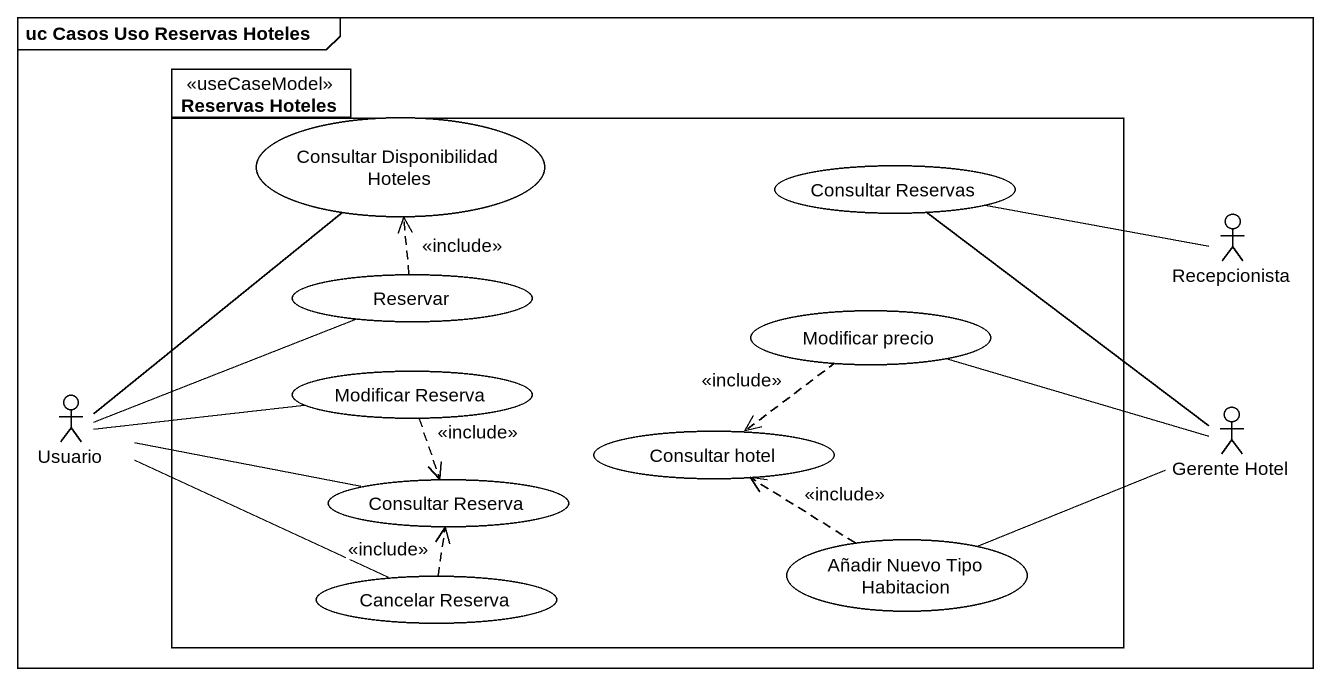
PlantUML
@startuml
mainframe uc Casos Uso Reservas Hoteles
package "Reservas Hoteles" as Reservas_Hoteles <<useCaseModel>> {
  usecase "Consultar Disponibilidad Hoteles" as Consultar_Disponibilidad
  usecase "Consultar Reservas" as Consultar_Reservas
  usecase Reservar
  usecase "Modificar precio" as Modificar_precio
  usecase "Modificar Reserva" as Modificar_Reserva
  usecase "Consultar Reserva" as Consultar_Reserva
  usecase "Consultar hotel" as Consultar_hotel
  usecase "Añadir Nuevo Tipo Habitacion" as Añadir_Nuevo_Tipo_Habitacion
  usecase "Cancelar Reserva" as Cancelar_Reserva
}
actor Recepcionista
actor Usuario
actor "Gerente Hotel" as Gerente_Hotel
Recepcionista -left- Consultar_Reservas
Reservar .up.> Consultar_Disponibilidad : <<include>>
Modificar_precio ..> Consultar_hotel : <<include>>
Usuario -up- Consultar_Disponibilidad
Usuario -right- Reservar
Usuario -right- Modificar_Reserva
Usuario -right- Consultar_Reserva
Usuario -right- Cancelar_Reserva
Modificar_Reserva ..> Consultar_Reserva : <<include>>
Gerente_Hotel -up- Consultar_Reservas
Gerente_Hotel -left- Modificar_precio
Gerente_Hotel -left- Añadir_Nuevo_Tipo_Habitacion
Añadir_Nuevo_Tipo_Habitacion .up.> Consultar_hotel : <<include>>
Cancelar_Reserva .up.> Consultar_Reserva : <<include>>
@enduml
